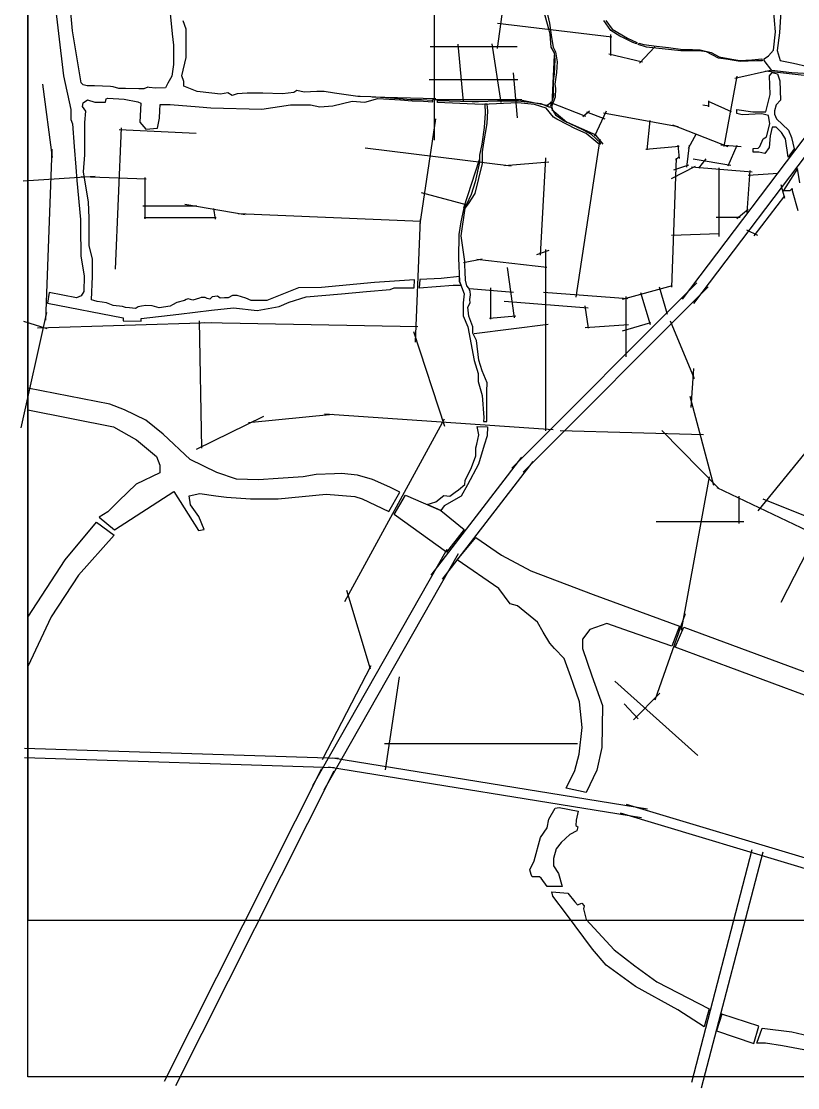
# Model space of a CAD drawing. Header units: metres. Extents: x -9189 to 477, y -25 to 5087.
# Drawn here: x -9186 to -6931, y -10 to 3086 of the extents above; entities that cross this region are included whole.
import ezdxf

# ---------------------------------------------------------------- set-up
doc = ezdxf.new("R2010")
doc.units = ezdxf.units.M
doc.header["$MEASUREMENT"] = 0
doc.header["$XCLIPFRAME"] = 0
for name, color, linetype in [('图框', 6, 'Continuous'), ('底图', 73, 'Continuous'), ('水网', 141, 'Continuous'), ('路网', 2, 'Continuous')]:
    doc.layers.add(name, color=color, linetype=linetype)
picture_1 = doc.add_image_def('image1.jpg', size_in_pixel=(8192, 4266))

msp = doc.modelspace()

# ---------------------------------------------------------------- linework, layer by layer
at = {"layer": '图框'}
msp.add_lwpolyline([(-9167.24086136224, 5043.054020867346), (-9167.24086136224, 476.6164226535797), (-1687.123748496873, 476.6164226535797), (-1687.123748496873, 5043.054020867344), (-9167.24086136224, 5043.054020867346)], dxfattribs=at)
at = {"layer": '水网'}
for points in [[(-9102.793396992609, 3264.952787629474), (-9063.286294750636, 2928.024273420466), (-9041.825245028303, 2830.421280341252), (-9041.825245028303, 2800.872515487354), (-9037.689280271297, 2789.133455270465), (-9032.556652526779, 2723.269614248347), (-9027.971949458353, 2662.999249089335), (-9025.030791576293, 2624.334878268239), (-9014.020267413753, 2510.883113018179), (-9014.020267413753, 2487.424772648534), (-9013.166518113108, 2405.244213993836), (-9003.716883832938, 2346.747223346058), (-9004.387724944914, 2301.81548223678), (-9012.161856225226, 2288.89624551397), (-9025.17313421506, 2283.82673743178), (-9105.239727359149, 2299.411694651135), (-9110.094793260389, 2268.075586890191), (-8890.56790523295, 2225.335864329609), (-8890.56790523295, 2216.592770112751), (-8837.424010991352, 2215.420036620635), (-8837.424010991352, 2223.19482532762), (-8728.55071127502, 2236.064000135579), (-8633.027879352285, 2247.355106636142), (-8569.413955231366, 2254.874477426458), (-8501.137973991865, 2246.22228656862), (-8436.602045827603, 2258.717883258418), (-8407.769476144167, 2271.216130884641), (-8358.160562610952, 2286.468191664098), (-8256.136454660911, 2295.268586891442), (-8183.410814040964, 2301.541755003146), (-8114.795618297939, 2308.06292372485), (-8103.350525002694, 2312.152910796896), (-8045.236647324346, 2312.152910796896), (-8043.436628108612, 2335.35380445575), (-8159.769169060281, 2327.705241106378), (-8314.196473076649, 2313.271402051338), (-8380.939031226037, 2312.147812842232), (-8472.48884575715, 2275.394618449747), (-8518.174831913437, 2275.394618449747), (-8533.538319875312, 2282.378000673867), (-8559.369702135853, 2290.215698141474), (-8572.082354511425, 2290.215698141474), (-8584.930188303464, 2283.459072941027), (-8595.479138125957, 2283.459072941027), (-8608.44775531377, 2282.611588956817), (-8615.708623819635, 2288.489632649551), (-8631.706424581702, 2286.000811180027), (-8638.419901671528, 2279.462480398521), (-8646.493191826099, 2281.755132572376), (-8652.003900928597, 2284.187672622357), (-8663.973455458765, 2284.187672622357), (-8668.708004594315, 2282.114640335654), (-8688.027215424634, 2276.879754603986), (-8701.21420259279, 2280.090242536491), (-8706.97101119702, 2278.585326318134), (-8711.45599464071, 2275.776149377198), (-8734.09581564914, 2270.275966084533), (-8747.212945753998, 2262.737620515123), (-8753.55421932495, 2259.09332400012), (-8785.36983361165, 2254.647166455019), (-8806.042458386451, 2260.293151251215), (-8824.057048564602, 2260.870443637963), (-8836.415882913338, 2258.889276494389), (-8846.48581388399, 2257.275029081228), (-8851.846828268433, 2253.858003072222), (-8854.01374173722, 2252.476846606088), (-8872.028053929736, 2254.206295335229), (-8882.889638535045, 2255.24905253247), (-8891.909320826817, 2258.717271503861), (-8919.348482063971, 2261.484135421037), (-8938.496516426096, 2269.311127183843), (-8950.768696020707, 2270.789635997018), (-8965.390952547255, 2273.050782811013), (-8975.13921244163, 2275.659712092544), (-8982.33631792245, 2277.58587526778), (-8979.600732444145, 2345.869355552015), (-8978.852737439684, 2364.540204094263), (-8978.852737439684, 2395.609181628039), (-8988.378992352285, 2435.208666071471), (-8988.378992352285, 2475.509221241009), (-8988.378992352285, 2515.361972072394), (-8990.968769665691, 2561.32176672027), (-9005.700077867426, 2648.92043159745), (-9001.43293114414, 2699.020071314037), (-9001.43293114414, 2728.173234885602), (-9001.43293114414, 2792.238211623131), (-8998.558926237221, 2825.954962255521), (-9007.748596255025, 2838.933641129785), (-9006.688208694512, 2850.146490465704), (-8993.877969734254, 2858.874188859453), (-8972.440916713094, 2851.26202490642), (-8959.86184597388, 2851.26202490642), (-8941.790730233013, 2851.26202490642), (-8939.39905901911, 2860.998506570133), (-8934.349619838526, 2862.945721335593), (-8886.737231840438, 2860.610450260705), (-8847.395706836367, 2853.067924368458), (-8838.87021218025, 2848.364857267894), (-8841.496517805324, 2793.243324365729), (-8823.775220641168, 2772.812149478676), (-8789.923074338585, 2776.444340221424), (-8784.697659349651, 2805.501968122495), (-8783.561815495543, 2827.522277439042), (-8782.676273170116, 2844.690056133547), (-8764.704674477282, 2844.690056133547), (-8753.79924032779, 2844.690056133547), (-8669.326852853817, 2838.0780004181), (-8635.705699408454, 2835.446312757243), (-8487.46598683059, 2831.723297963778), (-8404.318217259715, 2844.035776121862), (-8345.797462182003, 2844.035776121862), (-8318.717184941983, 2837.844412135149), (-8281.079958979099, 2840.596186106515), (-8224.69597682316, 2854.818256124607), (-8187.802115335712, 2851.622960097011), (-8150.204350614687, 2862.125868265692), (-8084.224620931607, 2858.271508658451), (-8050.647103542113, 2855.461312126587), (-8017.791886857013, 2855.070808798919), (-7990.716142327234, 2852.498584790999)], [(-6878.94577880646, 2932.672078692427), (-6947.404367717566, 2936.598829255963), (-7005.974449347647, 2943.692225341845), (-7028.063946009905, 2972.558985820099), (-7028.063946009905, 2977.537036595532), (-7015.161453065288, 2986.344263082123), (-7000.906079436187, 3002.745096966755), (-6995.278319758073, 3056.358858795939), (-6998.17498821608, 3088.788579792526), (-7000.55620604641, 3115.447560959735), (-7002.278157481575, 3139.240182299487), (-7002.854878198995, 3215.16310355677), (-6970.6019787126, 3207.724677898877), (-6977.151478344575, 3154.516305424986), (-6981.569004395045, 3084.91607146668), (-6983.605559311931, 3052.82917552883), (-6990.667753578455, 3001.92820071055), (-6982.169188553642, 2973.052875668451)], [(-8753.497948413424, 3109.396653706601), (-8747.398520242888, 3050.138946263091), (-8744.011309877445, 3017.231218641236), (-8743.65930094471, 2961.416488258605), (-8748.498102415237, 2927.093081020576), (-8760.00931995362, 2906.623467555328), (-8767.386923821836, 2893.50437750438), (-8795.870790031913, 2892.447686965636), (-8814.320520390815, 2894.461277100898), (-8818.119510612936, 2894.875896127107), (-8830.513760952163, 2889.93694429104), (-8834.504412352282, 2889.93694429104), (-8844.300665648945, 2889.93694429104), (-8883.562201649183, 2891.496408624357), (-8902.561189834261, 2891.496408624357), (-8918.72270142415, 2896.303983795646), (-8927.23539783963, 2897.043595059062), (-8973.559162986348, 2898.646697884353), (-8994.58507252793, 2898.646697884353), (-9005.840058624104, 2902.10698559566), (-9012.024275138683, 2908.038965648797), (-9037.16188610613, 3058.655385415347), (-9045.340495115728, 3143.339039812651)], [(-7657.238785881549, 3106.048113161655), (-7651.267873377133, 3081.369730280567), (-7645.495333602127, 3039.07546699897), (-7640.62880261027, 3011.281927937686), (-7634.513110008964, 2998.211689797579), (-7629.406345375698, 2968.779566146506), (-7631.123442657467, 2937.554287920066), (-7635.972909328528, 2904.233852283665), (-7634.737879109685, 2891.481522596718), (-7635.51750526682, 2866.487168485226), (-7645.319891053777, 2841.433882017766), (-7648.208827241382, 2841.433882017766), (-7639.438299603586, 2870.714290537886), (-7639.64467123343, 2886.797929682987), (-7639.719594266964, 2912.988671796266), (-7636.819726248853, 2933.790162110483), (-7635.571364529373, 2975.634479912958), (-7637.545226513409, 2995.321251459202), (-7647.347612300364, 3011.254908777948), (-7650.124830512679, 3049.076226632737), (-7653.079357683425, 3060.425701153785), (-7674.267911532719, 3137.666035856717)], [(-7990.716142327234, 2852.498584790999), (-7991.882115372748, 2856.431248981957), (-8023.828656974599, 2858.299547409144), (-8054.916649935476, 2858.299547409144), (-8088.579222299042, 2861.631366662768), (-8127.762102445588, 2863.858561098678), (-8170.240262919106, 2867.441301681131), (-8201.607150873286, 2868.481080515471), (-8208.062796740853, 2868.053973873277), (-8276.506454371265, 2878.059525584424), (-8306.369326354561, 2882.425079972029), (-8327.871659798082, 2882.425079972029), (-8364.054419041726, 2880.570064340849), (-8385.280834352889, 2885.931991102872), (-8394.46303873026, 2879.974317358195), (-8427.035627601901, 2875.554798496334), (-8484.156308482925, 2877.691351298214), (-8530.28063438012, 2877.691351298214), (-8559.257984160504, 2875.608734856738), (-8573.023558456274, 2870.824610276919), (-8586.190548373503, 2879.077281254606), (-8607.73665306985, 2874.771548740944), (-8632.352202472452, 2877.621203441973), (-8675.508691099776, 2882.617276805413), (-8713.734348099213, 2898.525672440504), (-8713.734348099213, 2911.758841211849), (-8720.041481049673, 2928.55252348329), (-8707.42268243857, 2981.447167826846), (-8707.42268243857, 3016.22164209401), (-8707.42268243857, 3034.411552190257), (-8707.42268243857, 3063.391895098539), (-8715.333594915399, 3087.43945706886)], [(-7397.947231019789, 3025.108294714344), (-7399.029748871399, 3021.294922662652), (-7409.535238001845, 3025.031519517026), (-7434.695245890354, 3037.451156682263), (-7447.593751782178, 3043.818196146637), (-7473.360330552212, 3059.880831758739), (-7494.095080119965, 3088.629115770484)], [(-7488.119901535334, 3088.825387025252), (-7469.687502127257, 3063.764861462143), (-7425.422920568671, 3037.25794420029), (-7397.947231019789, 3025.108294714344)], [(-7034.52812403784, 2977.827110216211), (-7034.359880499834, 2971.856997462135), (-7050.012395395431, 2971.856997462135), (-7098.056990644137, 2969.704233164404), (-7132.69276255404, 2975.2254200303), (-7161.020124298298, 2979.741001724702), (-7195.397209161078, 2997.388675995768), (-7216.702013695962, 3001.216424279628), (-7269.867238338513, 3001.216424279628), (-7370.192646477663, 3011.600550104515), (-7394.486373454973, 3019.012466398141), (-7392.429589536972, 3023.495097938809), (-7377.43485088268, 3019.546630088385), (-7340.933468773903, 3014.143511852628), (-7306.205709509551, 3010.051179721442), (-7264.379726047103, 3004.607991561992), (-7236.579014512827, 3004.351564442128), (-7213.993176804724, 3004.143238072277), (-7181.850004845706, 2995.492950572458), (-7158.609999678621, 2983.153963050107), (-7115.879340583109, 2975.862868282144), (-7099.244027460634, 2972.30561747303), (-7063.939547478861, 2974.302588276071), (-7034.52812403784, 2977.827110216211)], [(-6982.169188553642, 2973.052875668451), (-6942.711946124036, 2964.508397765516), (-6901.708406998804, 2955.629068840725)], [(-7005.453720932826, 2937.686834741471), (-6989.218619459426, 2934.07105941276), (-6982.470480468008, 2913.451362162043), (-6980.831772409904, 2857.513238880958), (-6993.508163103776, 2844.405887630841), (-6998.057137750497, 2826.261553249337), (-6998.057137750497, 2816.550357440792), (-6992.069160925225, 2803.6399911591), (-6957.144628711569, 2770.697212004598), (-6948.948688751144, 2748.963509699548), (-6941.003381002636, 2716.05407116859), (-6958.1679547003, 2691.841029589705), (-6966.498009557138, 2744.806943339529), (-6978.294254579058, 2763.746252772166), (-6993.458303291409, 2779.003207588103), (-7004.564776470477, 2779.003207588103), (-7010.692200792371, 2753.521387051151), (-7014.138127076498, 2720.458092248256), (-7026.382043889782, 2702.186309000012), (-7043.237326772708, 2706.317385586692), (-7059.933698168025, 2706.317385586692), (-7059.933698168025, 2716.962628649737), (-7045.663393258291, 2718.264544313177), (-7040.36705468595, 2723.058762843226), (-7031.594394008047, 2745.665642824024), (-7021.402728402581, 2750.757276029472), (-7011.72725850169, 2789.019363044965), (-7015.961343103379, 2813.067026974386), (-7035.051252122736, 2817.55516430609), (-7091.839445377932, 2814.990587230175), (-7107.720728824439, 2818.997783518396), (-7107.720728824439, 2830.378355562935), (-7061.520146743628, 2823.806480239713), (-7037.297076719697, 2823.806480239713), (-7023.180084067222, 2823.806480239713), (-7010.324784634867, 2873.834442713647), (-7012.747918190318, 2927.969929223691), (-7005.453720932826, 2937.686834741471)], [(-7503.396468113059, 2733.844607496052), (-7506.943980432058, 2728.527848612401), (-7517.142578417843, 2737.832227638341), (-7545.136330081382, 2760.640986624029), (-7577.962484095071, 2775.65099651579), (-7598.025859290849, 2785.938363161055), (-7630.630478337154, 2802.656171963687), (-7640.485897810819, 2807.709474938842), (-7661.841086530767, 2834.13605794964), (-7695.622042619972, 2844.665883318972), (-7743.900205759797, 2849.721524964465), (-7846.96417075937, 2845.351762140185), (-7977.200933613407, 2850.647313532405), (-7977.200933613407, 2856.87895136101), (-7876.392925151275, 2853.93304727583), (-7857.593909475721, 2854.098934720765), (-7803.017678805918, 2855.451320135428), (-7741.769298698287, 2855.451320135428), (-7677.239503024321, 2847.983530258629), (-7653.922175153566, 2838.513569665039), (-7647.87047375529, 2838.362160411358), (-7644.433079631534, 2830.347971753115), (-7634.693085267558, 2814.543700523879), (-7609.430158194097, 2797.218097662248), (-7556.263600401464, 2772.029001682386), (-7530.462880592385, 2758.341095354539), (-7503.396468113059, 2733.844607496052)], [(-7839.499103182626, 2845.668270192031), (-7838.488535915619, 2819.766657041619), (-7841.713159289212, 2777.980455922356), (-7848.542620434542, 2729.993000784336), (-7854.825490053859, 2697.638423639583), (-7854.825490053859, 2677.115077732116), (-7867.579203451402, 2619.855054805289), (-7879.050426487869, 2583.440364602837), (-7894.209409229981, 2552.674004255721), (-7900.880225517728, 2544.571111186233), (-7908.985511273844, 2504.503226667803), (-7915.519279735105, 2467.529698674509), (-7915.90962607367, 2398.813552014937), (-7912.970563443669, 2331.136674394249), (-7899.219653798616, 2295.020826294509), (-7902.56559382804, 2268.628307135441), (-7902.56559382804, 2231.240723263909), (-7888.780022281338, 2198.969344739337), (-7870.703307310235, 2101.429872175315), (-7859.208887462679, 2063.806253002593), (-7859.208887462679, 2040.043972575571), (-7859.208887462679, 2040.043972575571), (-7847.765927207598, 1999.884324873084), (-7842.786878350366, 1935.581885407067), (-7843.255347282684, 1924.039504281318), (-7833.713992278209, 1924.039504281318), (-7833.713992278209, 1937.54633125932), (-7833.713992278209, 1966.668907102867), (-7833.713992278209, 1990.01723361075), (-7833.713992278209, 2012.612388295806), (-7832.843178656709, 2036.396487968814), (-7847.049492363469, 2071.899357999122), (-7856.91027012316, 2101.963729988274), (-7863.900242536153, 2159.36486430034), (-7874.80007745541, 2180.386994092653), (-7874.80007745541, 2199.636157210087), (-7882.801910766575, 2222.187367525883), (-7885.791863264604, 2230.613817439957), (-7888.72056378849, 2256.508021868387), (-7881.948961355957, 2268.846295677096), (-7883.143997072882, 2278.597459450248), (-7881.410368730256, 2292.164646211517), (-7881.909500114038, 2301.541416193766), (-7886.30222957331, 2311.217436115097), (-7891.393529665831, 2317.900854686479), (-7896.05955488811, 2334.750818377477), (-7896.826649434633, 2359.025035412386), (-7897.593743981211, 2378.699979703786), (-7897.986342445172, 2388.769602727133), (-7907.86086588027, 2463.720303027454), (-7896.668271207076, 2543.992901167643), (-7886.946674313978, 2556.481972475463), (-7867.802372772015, 2586.909930591632), (-7846.356787590426, 2673.78448198759), (-7846.458640255325, 2707.123474178996), (-7842.384267031215, 2733.1795283299), (-7833.029553035565, 2789.37703554456), (-7830.78612810874, 2826.262063044793), (-7832.831288835262, 2845.9509758618), (-7839.499103182626, 2845.668270192031)], [(-6931.309247000841, 2658.811993042196), (-6972.051912721655, 2594.764961105102), (-6952.588988314558, 2594.764961105102), (-6946.759389716842, 2600.814194115636), (-6946.759389716842, 2594.95593048702), (-6930.056885831175, 2537.381669634386)], [(-6924.75094857841, 2617.854209556695), (-6931.309247000841, 2658.811993042196)], [(-8028.235251194507, 2336.596481885921), (-8030.571463365749, 2312.253136585699), (-7931.451222884061, 2320.256415620955), (-7908.673741154622, 2319.851356905554), (-7912.970563443669, 2331.136674394249), (-7913.608092502669, 2345.816857002512), (-7966.481340582774, 2339.271786537254), (-8028.235251194507, 2336.596481885921)], [(-7862.136751632148, 1909.58629299853), (-7831.607081917813, 1908.996765520583), (-7832.4488328679, 1882.924092037457), (-7841.178566113754, 1855.463245497885), (-7858.024250316259, 1800.362614209866), (-7890.015052500181, 1740.319923706367), (-7908.360797154077, 1707.495111222917), (-7957.239677712497, 1679.747147876376), (-7967.731035452278, 1666.031508675136), (-8007.353857473468, 1683.335313662762), (-7982.19971309154, 1690.861708646276), (-7958.32486186421, 1709.295708812089), (-7941.500241432746, 1707.919974765056), (-7926.059964027198, 1718.892506517863), (-7915.891377462127, 1726.118745790372), (-7897.545483948896, 1741.270080497634), (-7896.41123987484, 1753.270257952667), (-7878.703274211322, 1790.485632915472), (-7866.10393959115, 1824.876333155131), (-7865.496556422208, 1848.194785648651), (-7862.471372298081, 1858.136307049164), (-7856.728961714543, 1886.081357323215), (-7862.136751632148, 1909.58629299853)], [(-8103.137487622559, 1654.220465338323), (-8070.260940536449, 1710.807660207894), (-7967.731035452278, 1666.031508675136), (-7899.975283254637, 1610.509072617773), (-7950.888817439961, 1545.109247429645), (-8103.137487622559, 1654.220465338323)], [(-8967.66397340555, 1631.983085111962), (-8915.9233529208, 1594.383630244381), (-9019.601100209635, 1477.833884718711), (-9099.329606497604, 1357.14969795628), (-9167.24086136224, 1212.865447684409), (-9167.24086136224, 1356.199337246842), (-9058.586140886706, 1522.928148622843), (-8967.66397340555, 1631.983085111962)], [(-7919.575255488337, 1522.754818164088), (-7865.25472300069, 1587.887408568451), (-7791.533657528868, 1535.936395634184), (-7705.570541653898, 1491.005979993119), (-7524.71833696874, 1421.882812632757), (-7273.876020579483, 1329.580876736829), (-7296.73607797845, 1271.647006161816), (-7416.361766217043, 1313.652317372747), (-7485.436469494428, 1337.907178102845), (-7535.059848641394, 1320.138343139348), (-7555.770334877947, 1292.03189162047), (-7555.770334877947, 1264.852044342275), (-7528.302910859463, 1185.883604965565), (-7498.158616659496, 1099.21920325531), (-7500.119585256965, 977.7261630108114), (-7513.909422883822, 911.7666843590995), (-7545.253913916997, 847.1391993033758), (-7603.805064816144, 859.6003338196023), (-7578.201384586456, 911.2006074726233), (-7565.127715173701, 957.9329461710877), (-7556.645947839658, 1036.005165116934), (-7564.149982917122, 1110.344355776673), (-7583.03245378664, 1163.015811664809), (-7590.074066244814, 1182.657943382371), (-7609.073486583191, 1235.655622402678), (-7636.847455770184, 1264.66280826494), (-7651.045237316518, 1280.425276265887), (-7669.851452002361, 1312.565637355452), (-7686.844276793276, 1341.606863026608), (-7745.008586722601, 1388.828490230095), (-7766.214204892749, 1395.165247883968), (-7799.310988369339, 1438.928741701238), (-7919.575255488337, 1522.754818164088)], [(-6704.063420105668, 1121.079220882806), (-6723.581803555426, 1059.453411536335), (-7286.726787301653, 1269.133816468966), (-7261.126040002157, 1327.244891948285), (-6704.063420105668, 1121.079220882806)], [(-7623.441565361573, 803.8534857977065), (-7568.371802538226, 792.2601251252781), (-7574.585614984215, 767.0247397170169), (-7575.216461594274, 751.3872735645709), (-7569.875329179864, 747.0706314279232), (-7572.598688129568, 735.4637101960689), (-7592.932159528195, 724.6291290966037), (-7617.509314208991, 702.0845461218851), (-7632.223824719898, 683.2749286560284), (-7639.898236375477, 655.22496247488), (-7639.898236375477, 634.237906610695), (-7625.155196453213, 611.232876370239), (-7615.055518202076, 574.196235698153), (-7658.586333965708, 574.196235698153), (-7675.998873575183, 598.2708168282115), (-7680.716091759911, 602.0857182663021), (-7702.217669244157, 602.0857182663021), (-7704.677331111335, 608.9829450565157), (-7708.557064426132, 622.3853659228771), (-7696.608307036979, 648.3277356846665), (-7678.048191852809, 716.5514199231837), (-7658.752177833638, 744.425914504609), (-7653.845385709894, 769.2671260578354), (-7634.872527266096, 801.2991046311363), (-7623.441565361573, 803.8534857977065)], [(-7644.541331416694, 558.7702327053703), (-7598.423671269789, 554.8152394729696), (-7577.94595303433, 529.3933708829135), (-7570.785080467638, 520.5035737244901), (-7558.295321098238, 525.879758565774), (-7550.848878103483, 517.6125074377487), (-7553.305340410502, 509.4912617314403), (-7545.345368011331, 478.4242240179446), (-7463.897631401429, 390.4304676538886), (-7403.457940122345, 343.6317535856506), (-7340.242097150941, 297.3992183629743), (-7187.566285688022, 219.1239988621965), (-7202.233869316697, 166.4964873433055), (-7278.574574663304, 216.1864554226777), (-7401.845628435491, 283.486288316024), (-7487.010720682505, 345.7947137927113), (-7526.544752555725, 392.3273146272259), (-7601.969583808735, 493.1357996433653), (-7641.710959199613, 546.2518329053188), (-7644.541331416694, 558.7702327053703)], [(-7151.13316086249, 202.9132167276257), (-7166.245216722368, 154.8034106775449), (-7057.958503033965, 117.7843069695082), (-7044.098275083699, 167.9051541775261), (-7151.13316086249, 202.9132167276257)], [(-6897.889041318849, 97.05541152978549), (-6975.228542693017, 111.6693103437428), (-7024.705740999896, 119.4396128506196), (-7049.875347568887, 119.4396128506196), (-7034.469732065045, 162.5839090937516), (-6948.328773971589, 151.5268532525224), (-6882.367175129417, 136.7840781445265)]]:
    msp.add_lwpolyline(points, dxfattribs=at)
msp.add_lwpolyline([(-8654.437166424526, 1610.996539043248), (-8670.331248111674, 1648.473235162397), (-8694.954796414648, 1682.002279103864), (-8698.85799317056, 1708.749717867016), (-8666.978109071903, 1715.117165208008), (-8620.828186693485, 1708.76725483108), (-8589.932899579482, 1704.516276841676), (-8520.70088465378, 1699.535368720535), (-8440.249811031392, 1699.535368720535), (-8300.644469421066, 1713.145990055593), (-8217.363918103918, 1706.716041790365), (-8195.644770529296, 1699.450334836656), (-8118.683350513107, 1663.136380218464), (-8086.493642339716, 1719.083373940681), (-8115.283017961134, 1733.579713919971), (-8165.834201959194, 1756.230334351814), (-8209.697771978737, 1768.207265133562), (-8255.547202332818, 1772.950504116932), (-8276.285684720731, 1772.059279681649), (-8329.662613593391, 1769.959738030666), (-8367.165191399923, 1763.520511487935), (-8440.249011141364, 1758.763202149697), (-8496.929662217422, 1755.073638692074), (-8560.981480562594, 1756.423240956501), (-8618.3906551174, 1775.831868095993), (-8695.227558917599, 1814.300218357399), (-8774.098049824708, 1887.105740334446), (-8824.203161811572, 1928.447501765637), (-8885.911478691152, 1958.504940536441), (-8929.217258724035, 1974.391798631317), (-9167.24086136224, 2020.729759556562), (-9167.24086136224, 1957.93947540452), (-8918.42540895997, 1909.319262132965), (-8851.740442893351, 1871.565339238892), (-8793.200490454677, 1823.051571260817), (-8783.386106317164, 1797.40365936073), (-8783.386106317164, 1775.527520202231), (-8852.794697963574, 1742.456986303718), (-8902.62544766732, 1693.609812090275), (-8934.900380312984, 1661.971932527099), (-8960.056752513163, 1646.485542636859), (-8915.55700328335, 1610.002233964551), (-8742.843767615503, 1720.93420267696), (-8671.585030310962, 1607.918155409833)], close=True, dxfattribs=at)
at = {"layer": '路网'}
for p, q in [((-7987.076584497859, 3335.88622892413), (-7987.076584497859, 2741.377240184098)), ((-7781.505060355238, 3167.052788228284), (-7803.931780265266, 3007.356130759486)), ((-7802.416797999933, 3080.771190546912), (-7470.870445030945, 3041.416125470038)), ((-7475.036477366258, 3048.606282829548), (-7475.036477366258, 2987.300920962312)), ((-7997.965456194522, 3013.809953900389), (-7745.726482530561, 3013.809953900389)), ((-7901.297765062452, 2852.730207466462), (-7916.880901939697, 3020.601581183369)), ((-7792.530989812047, 2850.880330012181), (-7818.002899479644, 3021.122303713225)), ((-7390.200595053174, 2964.595237361951), (-7345.888968288566, 3012.655592909585)), ((-7638.635561408111, 2988.243701311061), (-7644.754350148301, 2846.203887600677)), ((-7479.581255267898, 2991.842057682385), (-7381.868530382563, 2968.379501815747)), ((-7113.574713723195, 2921.312238375154), (-7010.062325960577, 2944.540027564777)), ((-7024.122188965121, 2942.849255394897), (-6894.988022540609, 2928.551254329206)), ((-8001.270634058675, 2917.937959854142), (-7743.470222989592, 2917.937959854142)), ((-7756.892509845681, 2936.899098809888), (-7745.901541518077, 2805.925708324474)), ((-7144.853017305853, 2723.102285151312), (-7106.611791051881, 2926.995012830085)), ((-9124.775148488916, 2904.434419557074), (-9096.118422913205, 2691.078205147627)), ((-8166.452089209094, 2867.094440506648), (-7981.918128997422, 2862.251207189125)), ((-7991.940403815242, 2859.412080438604), (-7732.493019551025, 2859.412080438604)), ((-7745.204767902077, 2860.132785073758), (-7655.025828570622, 2841.752814740605)), ((-7662.444681523455, 2841.336111962039), (-7645.247859421345, 2851.289153413965)), ((-7650.89306842108, 2851.349540440926), (-7547.627097506294, 2811.121737508074)), ((-7648.062990346487, 2852.345215950183), (-7643.346615791379, 2826.897218597609)), ((-7190.931110013946, 2854.202262345643), (-7124.146064053217, 2824.690637881388)), ((-7188.947361496961, 2838.34527491597), (-7188.947361496961, 2855.303437543189)), ((-7645.262215440583, 2830.404510040578), (-7601.868782776917, 2793.270331269734)), ((-7554.678351919503, 2810.21263826581), (-7536.026758385691, 2826.121939590499)), ((-7544.670179779409, 2824.076466295402), (-7491.445069565087, 2802.939812035162)), ((-7520.104750791812, 2754.302841111363), (-7486.21348281372, 2826.803764022196)), ((-7494.856904207438, 2820.66731184438), (-7278.086840588497, 2780.548334730171)), ((-7205.919131885734, 2844.291620982702), (-7187.579317310881, 2840.564255962869)), ((-7983.338361535789, 2802.954182210029), (-8028.863325267419, 2498.174656967349)), ((-7609.13571526736, 2797.911025852978), (-7517.292406623339, 2756.503027907085)), ((-7367.921911035636, 2713.464483355645), (-7359.300023670788, 2798.177245452054)), ((-6864.409954907998, 2810.214769572646), (-7266.195158724555, 2279.231544617971)), ((-6831.524283853854, 2798.05734329638), (-7233.309487670412, 2267.074118341705)), ((-8896.005563967412, 2776.719990975945), (-8913.423722107269, 2366.365277522586)), ((-8901.44573523356, 2772.616321129806), (-8678.01692765679, 2761.376293275454)), ((-7520.637527999832, 2759.494091000845), (-7496.605798934493, 2729.742055816466)), ((-7294.141345795215, 2785.390954489667), (-7133.615041000216, 2722.545465094678)), ((-7247.562059121411, 2718.47334504818), (-7224.587614853925, 2761.105972525344)), ((-7573.927409195063, 2285.452054245609), (-7504.403150316794, 2744.01838144676)), ((-7278.939081448131, 2727.056569763903), (-7275.191400402808, 2688.057562098409)), ((-7252.954011052366, 2662.722976103425), (-7244.988109319455, 2727.048367461845)), ((-7154.520107318312, 2727.502012892197), (-7095.219698657385, 2722.753784191431)), ((-7132.640605082736, 2666.611448544391), (-7106.898911436612, 2726.580707074434)), ((-9097.199232427885, 2714.973692429899), (-9115.41181495406, 2218.846584377723)), ((-8186.839241021443, 2718.696809340472), (-7763.099208091896, 2667.137235481823)), ((-7371.830126154891, 2715.518255830378), (-7275.358436908979, 2723.51304610476)), ((-7900.649886359008, 2545.214568636904), (-7855.473267211812, 2685.429467016977)), ((-7782.688080787512, 2667.708522590903), (-7653.337814049912, 2678.497811342408)), ((-7663.748208070146, 2689.719270993286), (-7679.131949389819, 2407.592501897925)), ((-7297.396108697693, 2630.079234784032), (-7227.860196109688, 2666.029214268383)), ((-7283.706799883804, 2689.121762351635), (-7297.162865608683, 2314.630419823108)), ((-7290.198676229789, 2654.902371723925), (-7247.300357335451, 2669.313525806982)), ((-7285.428931061993, 2682.851619108784), (-7275.008656722639, 2693.62886274742)), ((-7239.097581285125, 2663.848855084725), (-7063.367745435447, 2648.944658687411)), ((-7234.312466732022, 2687.52050506878), (-7124.768355263542, 2668.330121458275)), ((-7217.596317932839, 2659.801051311653), (-7196.967900550153, 2687.52050506878)), ((-9180.34746784842, 2622.805181437332), (-8971.75797067357, 2637.087456041991)), ((-9012.213317329704, 2636.147388265577), (-8823.598025296218, 2628.694983287904)), ((-8827.141259738171, 2632.984722679154), (-8827.141259738171, 2512.892105676467)), ((-7160.371789653524, 2660.664036824244), (-7160.371789653524, 2461.261036161297)), ((-7070.041014306858, 2652.874594734058), (-7078.656230345136, 2531.136124467645)), ((-7074.658585670754, 2639.972018379107), (-6987.859053267617, 2645.440790252389)), ((-6979.536531127436, 2612.750741448152), (-6969.517380854988, 2572.706327780608)), ((-8024.585738217924, 2589.156561238255), (-7891.054914231427, 2553.204030644207)), ((-7057.351728903565, 2463.919066415992), (-6968.181511041418, 2580.047807925323)), ((-8833.026720942173, 2550.499886659833), (-8675.996106831297, 2550.499886659833)), ((-8710.723992942192, 2555.327716441599), (-8536.17844423237, 2525.153739939903)), ((-8627.376998718304, 2542.654643081631), (-8622.562074313508, 2511.599500374206)), ((-7107.20140120665, 2513.811473942573), (-7075.061652022617, 2541.066076762196)), ((-8829.100940811142, 2516.403272222771), (-8620.129404630265, 2516.403272222771)), ((-8556.336659761479, 2527.96722642336), (-8025.550969393661, 2506.272977085821)), ((-8027.611227048474, 2510.775201309909), (-8041.712891403134, 2154.880834901262)), ((-7167.674781086404, 2517.825725779265), (-7097.89777182239, 2517.825725779265)), ((-7079.727780510395, 2480.60422801329), (-7047.666567196299, 2465.587556741696)), ((-7297.857021362361, 2465.659665956242), (-7158.944210211193, 2469.92447551604)), ((-7688.109950478916, 2409.750062556966), (-7652.431695894556, 2422.357872718276)), ((-7662.613998103276, 1897.655286077984), (-7662.613998103276, 2424.309956023011)), ((-7901.16476076658, 2385.994096782859), (-7847.19719101621, 2396.431041763674)), ((-7863.11387843825, 2395.685568759706), (-7659.678698852395, 2372.078148613415)), ((-7774.876295143461, 2371.383245707963), (-7754.083543564092, 2225.558618570816)), ((-7224.093852239355, 2327.434665430948), (-7761.345715895456, 1789.214393834706)), ((-7884.241125265835, 2310.991148819077), (-7756.023717340344, 2299.594437619897)), ((-7822.492255300502, 2221.782524126545), (-7822.492255300502, 2312.563116779231)), ((-7191.208181185212, 2315.277239154682), (-7728.46004484131, 1777.05696755844)), ((-7669.213629040708, 2299.734684068077), (-7423.759310068009, 2281.26519884789)), ((-7439.482360124704, 2279.198283314348), (-7294.61146320164, 2318.894648117407)), ((-7387.496765500705, 2299.395386478616), (-7359.040010828248, 2205.687217841806)), ((-7332.969733235964, 2315.130308153253), (-7309.680807700032, 2235.737610839664)), ((-7783.50721835572, 2273.382818862738), (-7539.878985029922, 2254.566737941816)), ((-7548.715621553127, 2260.661371296141), (-7539.008081345281, 2195.749870558386)), ((-7429.825065984187, 2287.257820106941), (-7429.825065984187, 2111.85188123057)), ((-9185.903162845843, 1905.965897274123), (-9112.014714669565, 2241.283415917071)), ((-7826.269746197533, 2223.990622591577), (-7749.375782620525, 2231.431047041442)), ((-9179.383165591586, 2216.143958142158), (-9111.954885521876, 2194.161691749286)), ((-9138.950873013411, 2196.296970564151), (-8633.747017795133, 2212.230652747319)), ((-8669.286694570284, 2216.857041740754), (-8662.242195930841, 1847.163303187983)), ((-8654.035535310613, 2212.230652747319), (-8034.186368306036, 2200.152892137114)), ((-7870.556376599228, 2180.216906352529), (-7655.665093662509, 2206.613593586437)), ((-7548.135807270316, 2196.831960872005), (-7422.154138223006, 2206.406695360907)), ((-7439.227076323804, 2187.757954318971), (-7357.307914883756, 2211.621260455453)), ((-7301.055542448288, 2217.050796907475), (-7231.497842489918, 2049.229081107202)), ((-8046.899974494868, 2185.816915058742), (-7957.095051688113, 1910.499929638084)), ((-7233.194386175004, 2078.046932904479), (-7241.305621490901, 1965.026928460153)), ((-7244.033710340507, 1997.53663161452), (-7175.617882082878, 1739.758937033322)), ((-8676.80629299927, 1844.050787897213), (-8481.561391282303, 1939.474497072719)), ((-8526.128132953469, 1921.803444602067), (-8280.805080775177, 1946.067227549387)), ((-8305.431795808709, 1946.404287768763), (-7641.218547057476, 1900.733700459408)), ((-8246.016863494326, 1401.235690097237), (-7956.557376544123, 1931.668036820388)), ((-7620.798460848061, 1898.491533377564), (-7204.698701356275, 1886.337788449469)), ((-7325.940772876172, 1898.624610884573), (-7158.63141788618, 1728.890531588739)), ((-7045.241244417019, 1665.036708013591), (-6866.543512708084, 1884.83960891531)), ((-7733.107541621532, 1820.694086936659), (-7996.825258703609, 1478.24028413246)), ((-7700.221870567388, 1808.536660660393), (-7963.939587649464, 1466.082857856194)), ((-7268.540087796107, 1318.432643509099), (-7187.381373139754, 1763.943941331614)), ((-7165.556508224445, 1732.888798624182), (-6736.284678847136, 1527.613466368195)), ((-7100.887201710502, 1627.970440428689), (-7100.887201710502, 1707.241847007906)), ((-7031.691188989731, 1699.93947311434), (-6879.719129374818, 1638.842075126049)), ((-7342.268042448385, 1634.154750132686), (-7086.820667379376, 1634.154750132686)), ((-7949.55569262088, 1552.222633018973), (-8339.8789662317, 866.0816591311522)), ((-6979.241134919836, 1399.666144076669), (-6901.72336008343, 1551.083223468529)), ((-7916.670021566737, 1540.065206742707), (-8306.993295177555, 853.9242328548864)), ((-8240.99394570492, 1434.708606652617), (-8172.693495243002, 1206.464826497664)), ((-7344.73626439103, 1116.083724706244), (-7257.0865178604, 1366.437359031355)), ((-8311.265984291082, 942.9825035380416), (-8169.697647369813, 1215.592212599127)), ((-8127.694806287152, 912.2982082197196), (-8087.415109748746, 1183.193959075972)), ((-7462.270345036451, 1169.986056870795), (-7221.129249819816, 954.822235925931)), ((-7407.596205798123, 1057.697349010741), (-7331.456017678225, 1135.289802485247)), ((-7434.448126414253, 1104.09350913886), (-7394.443305420644, 1061.34488690189)), ((-9176.553340858518, 975.9535942116125), (-8264.954809057963, 946.2855147125811)), ((-8130.793257474287, 988.9229838065512), (-7570.751182162537, 988.9229838065512)), ((-9176.553340858518, 949.0473308892253), (-8277.280430737253, 919.780390171247)), ((-8280.886703611624, 947.5240988981267), (-7366.77123387024, 799.619180576301)), ((-8769.68973746058, 8.630407666205427), (-8312.737114427793, 916.1835616160432)), ((-8736.804066406434, -3.527018610060622), (-8277.021937574002, 909.6458140179432)), ((-8293.240922063267, 921.7124689703895), (-7384.690501528632, 774.7079819131322)), ((-7428.609111154845, 812.7142526893876), (-5879.789877379138, 347.992356133982)), ((-7446.528378813238, 787.8030540262187), (-5897.709145037531, 323.0811574708132)), ((-7238.654655868086, 5.869977805901726), (-7063.172419126655, 681.0357871522718)), ((-7210.416112688037, -10.25339068548783), (-7030.899834541094, 674.9895280045675))]:
    msp.add_line(p, q, dxfattribs=at)

# ---------------------------------------------------------------- pictures from other files: only their frames are drawn
at = {"layer": '底图'}
image = msp.add_image(picture_1, insert=(-9167.24086136224, 20.83964925650525), size_in_units=(9644.158493257384, 5022.21437161084), dxfattribs=dict(at, contrast=48, fade=26))
image.set_boundary_path([(-0.5, -0.5), (8191.500000000001, 4265.5)])
image.dxf.clipping = 0

doc.saveas('drawing.dxf')
